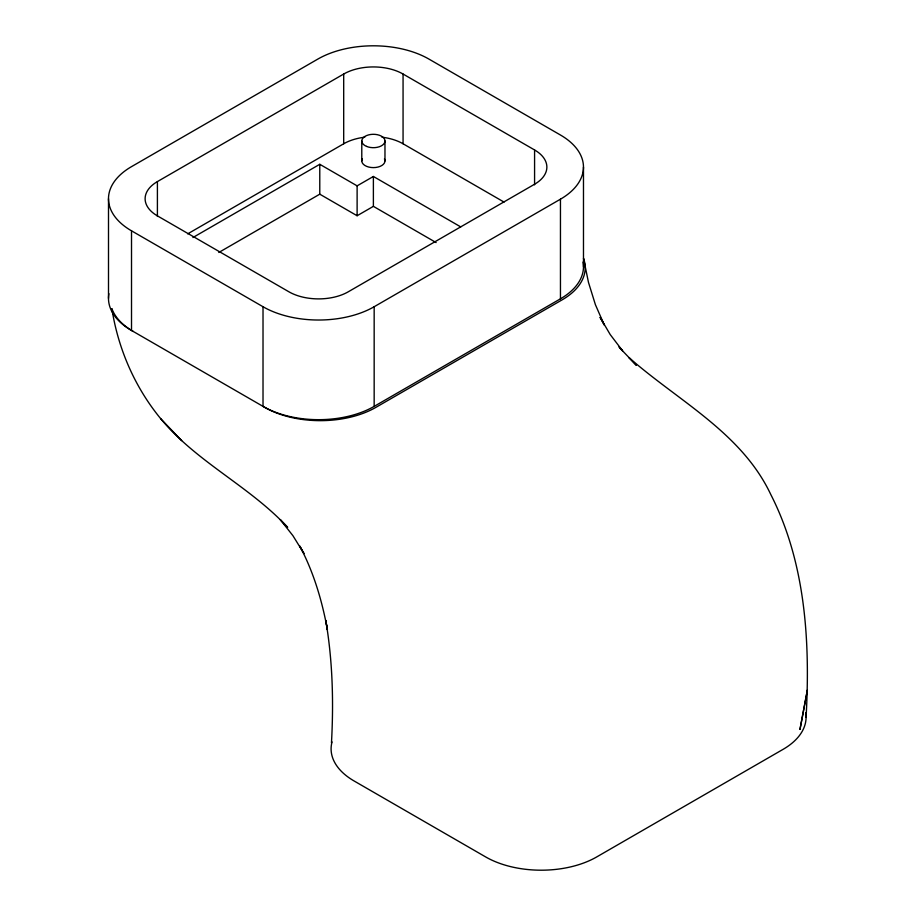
<?xml version="1.0" encoding="UTF-8"?>
<svg xmlns="http://www.w3.org/2000/svg" width="916" height="916" viewBox="0 0 916 916"><rect width="100%" height="100%" fill="white"/><g stroke="black" fill="none" stroke-linecap="round" stroke-linejoin="round"><path stroke-width="1.37" d="M108.5 198.726L108.5 298.376M583.481 266.739L583.481 167.101M331.466 742.979C333.71 702.08 332.668 660.871 325.764 620.441L327.424 629.739C322.089 600.759 313.661 572.179 299.784 546.073L303.986 553.573L292.914 535.677L280.307 519.693L287.681 527.376C249.61 486.156 196.471 462.111 160.552 418.509C134.789 387.125 118.13 348.733 111.878 308.658A78.593 45.376 0 0 0 133.232 331.443M806.08 717.274C810.282 642.059 805.645 562.871 770.837 494.617C741.651 432.638 678.183 401.002 628.983 357.584L636.345 365.266L620.143 348.298M157.403 216.462L157.403 181.597L343.695 74.036A41.976 24.24 0 0 1 403.063 74.036L534.578 149.961L534.578 184.837M187.677 233.866L343.695 143.778A41.976 24.24 0 0 1 364.786 137.194M192.933 237.53L319.776 164.296L357.114 185.856L373.385 176.467L460.737 226.905M218.787 252.484L319.776 194.181L357.114 215.741L373.385 206.352L436.13 242.58M131.515 230.821L263.018 306.734A78.593 45.376 0 0 0 374.163 306.734L560.455 199.184A78.593 45.376 0 0 0 560.455 135.018L428.951 59.093A78.593 45.376 0 0 0 317.818 59.093L131.515 166.643A78.593 45.376 0 0 0 131.515 230.821L131.515 330.458L264.735 407.368A78.593 45.376 0 0 0 375.881 407.368L562.184 299.818A78.593 45.376 0 0 0 583.526 258.426L588.484 282.403L595.4 304.673L604.274 324.997L600.163 317.52M263.018 306.734L263.018 406.383A78.593 45.376 0 0 0 374.163 406.383L560.455 298.822A78.593 45.376 0 0 0 583.057 262.045M381.983 137.194A41.976 24.24 0 0 1 403.063 143.778L504.04 202.081M618.918 346.992L622.605 350.828L610.216 334.569L600.198 317.497M160.552 418.509L181.666 440.642M560.455 199.184L560.455 298.822M403.063 74.036L403.063 143.778M384.972 140.995L384.972 160.918M374.163 306.734L374.163 406.383M373.385 176.467L373.385 206.352M361.786 140.995L361.786 160.918M357.114 185.856L357.114 215.741M343.695 74.036L343.695 143.778M319.776 164.296L319.776 194.181M805.656 712.579A78.593 45.376 0 0 1 783.066 749.357L596.763 856.907A78.593 45.376 0 0 1 485.617 856.907L354.114 780.982A78.593 45.376 0 0 1 332.039 741.903M384.434 158.892A11.587 6.698 0 0 1 373.385 167.617A11.587 6.698 0 0 1 362.335 158.892M131.515 330.458A78.593 45.376 0 0 1 108.912 293.681M157.403 181.597A41.976 24.24 0 0 0 157.403 215.867L288.906 291.792A41.976 24.24 0 0 0 348.275 291.792L534.578 184.231A41.976 24.24 0 0 0 534.578 149.961M807.351 690.16L799.989 729.365L807.351 690.16M366.583 146.411A11.587 6.698 0 0 0 384.915 141.682A11.587 6.698 0 0 0 368.656 134.881A11.587 6.698 0 0 0 366.583 146.411"/></g></svg>
